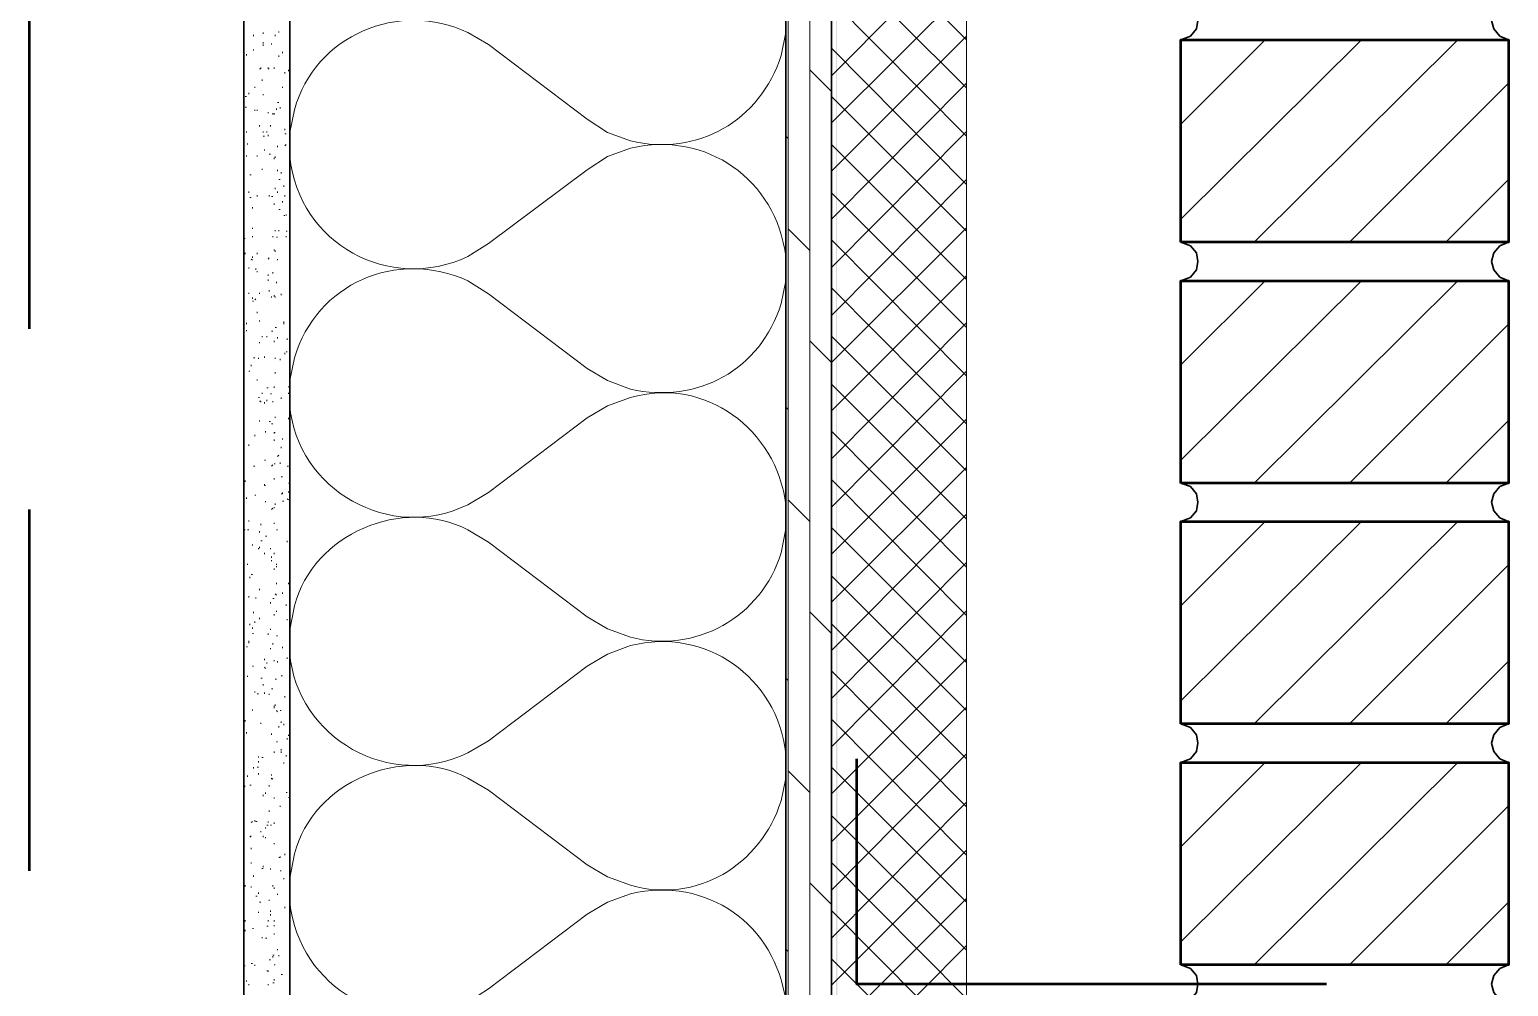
# Model space of a CAD drawing. Header units: inches. Extents: x 5 to 516, y -193 to 129.
# Drawn here: x 20.626 to 21.99, y -188.214 to -187.331 of the extents above; entities that cross this region are included whole.
import ezdxf

# ---------------------------------------------------------------- set-up
doc = ezdxf.new("R2010")
doc.units = ezdxf.units.IN
doc.header["$MEASUREMENT"] = 0
doc.layers.add('PDF7_Geometry', color=7, linetype='Continuous')
doc.layers.add('PDF7_Solid Fills', color=7, linetype='Continuous')

msp = doc.modelspace()

# ---------------------------------------------------------------- linework, layer by layer
at = {"layer": 'PDF7_Geometry', "lineweight": 35}
for points in [[(21.3235494, -190.8957844), (21.3235494, -184.8946728), (21.3657717, -184.8946728), (21.3657717, -190.8957844)], [(20.8235494, -190.8535622), (20.8235494, -184.9157836), (20.8657716, -184.9157836), (20.8657716, -190.8535622)]]:
    msp.add_lwpolyline(points, close=True, dxfattribs=at)
at = {"layer": 'PDF7_Geometry', "lineweight": 15}
for points in [[(21.3257738, -190.8957844), (21.3257738, -184.8946728)], [(21.3457707, -190.8957844), (21.3457707, -184.8946728)], [(21.4902161, -187.3402285), (21.3657717, -187.2157841)], [(21.3657722, -187.3735622), (21.4902167, -187.2480066)], [(21.4902161, -187.3846728), (21.3657717, -187.2602284)], [(21.3657722, -187.4168949), (21.4902167, -187.2924504)], [(21.4902161, -187.4291177), (21.3657717, -187.3035622)], [(21.3191068, -187.3546728), (21.3235512, -187.3335617), (21.3235512, -187.3113395)], [(20.8324379, -187.3368953), (20.8324379, -187.3357842)], [(20.8413264, -187.3346726), (20.8413264, -187.3335615)], [(20.8524394, -187.3357842), (20.8524394, -187.3368954)], [(20.8557714, -187.3335616), (20.8557714, -187.3324504)], [(21.0302179, -187.3335617), (21.0491068, -187.3446728), (21.1402179, -187.4135617), (21.1591068, -187.4257839), (21.1802179, -187.4335617)], [(21.3657722, -187.4613398), (21.4902167, -187.3368953)], [(20.8324379, -187.3502287), (20.8324379, -187.3491176)], [(20.8413264, -187.3424512), (20.8413264, -187.3435623)], [(20.8413264, -187.3457844), (20.8413264, -187.3446733)], [(20.8491073, -187.3446733), (20.8491073, -187.3435622)], [(20.859108, -187.3524508), (20.859108, -187.3513397)], [(21.4902161, -187.4735615), (21.3657717, -187.348006)], [(21.6879972, -187.418006), (21.7657749, -187.3402282)], [(21.6879972, -187.5057841), (21.8546638, -187.3402286)], [(21.7557733, -187.5268949), (21.9435511, -187.3402283)], [(20.8257738, -187.3546729), (20.8257738, -187.3535618)], [(20.8391066, -187.3657841), (20.8391066, -187.3668952), (20.8379955, -187.3668952)], [(20.8468818, -187.3668952), (20.8457707, -187.3668952), (20.8457707, -187.3657841)], [(20.8513272, -187.3657842), (20.8513272, -187.3668953)], [(20.8557714, -187.355784), (20.8557714, -187.3546729)], [(20.8402188, -187.3780065), (20.8402188, -187.3768953)], [(20.8613279, -187.3713401), (20.8613279, -187.3702289)], [(20.86466, -187.3691174), (20.86466, -187.3680062)], [(21.3657722, -187.388006), (21.3457722, -187.368006)], [(20.8257738, -187.3924509), (20.8246627, -187.3924509)], [(20.8279937, -187.3891171), (20.8279937, -187.3902282)], [(20.8335501, -187.3846728), (20.8335501, -187.3835617)], [(20.8413264, -187.3902282), (20.8413264, -187.3913393)], [(20.859108, -187.3835618), (20.859108, -187.3846729)], [(21.4902161, -187.5168954), (21.3657717, -187.3924509)], [(21.3657722, -187.5057841), (21.4902167, -187.3802286)], [(21.8435509, -187.5268949), (21.9902176, -187.3802283)], [(20.8246616, -187.402451), (20.8257727, -187.402451)], [(20.8335501, -187.4057842), (20.8335501, -187.4046731)], [(20.8357745, -187.4046732), (20.8357745, -187.4057843)], [(20.8535516, -187.4035621), (20.8535516, -187.4046732)], [(20.8557714, -187.3980068), (20.8546603, -187.3980068)], [(20.8568836, -187.4035621), (20.8568836, -187.402451)], [(20.8702179, -187.4046728), (20.8657734, -187.4257839), (20.8657734, -187.4480061)], [(20.8379944, -187.4202287), (20.8379944, -187.4191175)], [(20.8457707, -187.4080064), (20.8457707, -187.4068953)], [(20.8479951, -187.4191176), (20.8479951, -187.4202287)], [(20.8502195, -187.4080064), (20.8502195, -187.4091175)], [(20.8513272, -187.4080064), (20.8513272, -187.4091175)], [(20.8257738, -187.4257845), (20.8257738, -187.4246734)], [(20.8413264, -187.4257845), (20.8413264, -187.4246734)], [(20.8413264, -187.4291177), (20.8424376, -187.4291177)], [(20.844663, -187.4257845), (20.844663, -187.4246734)], [(20.8457707, -187.4280067), (20.8457707, -187.4291178)], [(20.8613279, -187.4235619), (20.8613279, -187.4224507)], [(20.8613279, -187.4268956), (20.862439, -187.4268956)], [(21.3257738, -187.4313399), (21.3235516, -187.4291177)], [(21.3657722, -187.5502285), (21.4902167, -187.4246729)], [(20.8257738, -187.4480064), (20.8257738, -187.4468953)], [(20.826886, -187.4357841), (20.826886, -187.4368953)], [(20.8357745, -187.4480064), (20.8357745, -187.4468953)], [(20.8424386, -187.4424505), (20.8424386, -187.4413394)], [(20.8479951, -187.4457837), (20.846884, -187.4457837)], [(20.8546638, -187.4391173), (20.8546638, -187.4380062)], [(20.8624401, -187.4368952), (20.861329, -187.4380063)], [(21.1802179, -187.4402286), (21.1591068, -187.4480064), (21.1402179, -187.4602286)], [(21.4902161, -187.5613397), (21.3657717, -187.4368952)], [(20.8402188, -187.4591177), (20.8402188, -187.4602288)], [(20.8513272, -187.4502286), (20.8513272, -187.4491175)], [(20.8524394, -187.4491175), (20.8524394, -187.4480064)], [(20.8546638, -187.4602287), (20.8546638, -187.4613398)], [(21.0302179, -187.5402284), (21.0491068, -187.5280061), (21.1402179, -187.4602284)], [(20.830218, -187.464673), (20.8291069, -187.464673)], [(20.8557714, -187.4691173), (20.8568825, -187.4691173)], [(20.8579958, -187.4635619), (20.8579958, -187.4624508)], [(20.8602157, -187.4746731), (20.8602157, -187.4757843)], [(21.3657722, -187.5946734), (21.4902167, -187.4691178)], [(21.9324407, -187.5268949), (21.9902185, -187.4691172)], [(20.8279937, -187.4813401), (20.8279937, -187.480229)], [(20.830218, -187.4857844), (20.8291069, -187.4857844)], [(20.8357745, -187.4846733), (20.8357745, -187.4835622)], [(20.8468829, -187.4835622), (20.8468829, -187.4846734)], [(20.8491073, -187.4846733), (20.8502184, -187.4846733)], [(20.8524394, -187.4780063), (20.8524394, -187.4768952)], [(20.8546638, -187.4813401), (20.8546638, -187.480229)], [(20.8613279, -187.4846733), (20.8613279, -187.4835622)], [(21.4902161, -187.605784), (21.3657717, -187.4813396)], [(20.8313302, -187.495784), (20.8313302, -187.4946729)], [(20.8513272, -187.4924508), (20.8513272, -187.4913397)], [(20.8568836, -187.496895), (20.8557725, -187.496895)], [(20.859108, -187.4902286), (20.859108, -187.4891175)], [(20.8624401, -187.5024509), (20.8624401, -187.5013398)], [(20.8313302, -187.5146732), (20.8313302, -187.5135621)], [(20.8524394, -187.5168954), (20.8524394, -187.5157842)], [(20.8557714, -187.5168954), (20.8557714, -187.5157842)], [(20.8613279, -187.5024509), (20.8602168, -187.5024509)], [(21.3457707, -187.534673), (21.3257707, -187.514673)], [(21.4902167, -187.5135616), (21.3657722, -187.6380061), (21.3457722, -187.6180061)], [(20.8246616, -187.5235617), (20.8235505, -187.5235617)], [(20.8313302, -187.5224507), (20.8313302, -187.5213396)], [(20.8502195, -187.5224507), (20.8502195, -187.5213396)], [(20.8546638, -187.5224507), (20.8535526, -187.5224507)], [(20.8624401, -187.5168954), (20.8635512, -187.5168954)], [(20.8624401, -187.5224507), (20.8624401, -187.5213396)], [(21.4902161, -187.6502289), (21.3657717, -187.5246734)], [(20.8246616, -187.5380067), (20.8246616, -187.5368956)], [(20.830218, -187.542451), (20.8313292, -187.5435621)], [(20.8313302, -187.5413399), (20.8313302, -187.5402288)], [(20.8357745, -187.5380067), (20.8357745, -187.5368956)], [(20.8468829, -187.5413399), (20.8457718, -187.542451)], [(20.8513272, -187.534673), (20.8513272, -187.5335619)], [(20.8524394, -187.534673), (20.8524394, -187.5357841)], [(20.8546638, -187.5435621), (20.8546638, -187.542451)], [(21.3191068, -187.583562), (21.3235512, -187.5624508), (21.3235512, -187.5402286)], [(20.8279937, -187.5502285), (20.8279937, -187.5513396)], [(20.8346623, -187.5524506), (20.8346623, -187.5513395)], [(20.8357745, -187.5546727), (20.8357745, -187.5535616)], [(20.8502195, -187.5557838), (20.8502195, -187.5546727)], [(20.8457707, -187.5580065), (20.8457707, -187.5568954)], [(20.8457707, -187.5613397), (20.8457707, -187.5624508)], [(20.8535516, -187.5646734), (20.8535516, -187.5635623)], [(21.0302179, -187.5624508), (21.0491068, -187.5746731), (21.1402179, -187.643562), (21.1591068, -187.6546731), (21.1802179, -187.6624509)], [(21.4902161, -187.6946727), (21.3657717, -187.5691171)], [(21.3657722, -187.682451), (21.4902167, -187.5580065)], [(21.6879972, -187.6402282), (21.7657749, -187.5624504)], [(21.6879972, -187.7280064), (21.8546638, -187.5624508)], [(21.7557733, -187.7491172), (21.9435511, -187.5624505)], [(20.8279937, -187.574673), (20.8279937, -187.5735619)], [(20.8324379, -187.5813394), (20.8313268, -187.5813394)], [(20.8313302, -187.5791173), (20.8313302, -187.5780062)], [(20.8346623, -187.5791173), (20.8335512, -187.5802284)], [(20.8379944, -187.574673), (20.8379944, -187.5735619)], [(20.8468829, -187.5724509), (20.8468829, -187.5713398)], [(20.8491073, -187.5780062), (20.8491073, -187.5768951)], [(20.8513272, -187.5768952), (20.8513272, -187.5757841)], [(20.8524394, -187.5768952), (20.8524394, -187.5780063)], [(20.8579958, -187.574673), (20.8579958, -187.5757842)], [(20.8357745, -187.5924512), (20.8357745, -187.5913401)], [(20.8257738, -187.6013398), (20.8257738, -187.6024509)], [(20.8257738, -187.6091172), (20.8257738, -187.6080061)], [(20.8379944, -187.5991176), (20.8379944, -187.6002287)], [(20.8491073, -187.6091172), (20.8502184, -187.6091172)], [(20.8535516, -187.605784), (20.8524404, -187.605784)], [(20.8602157, -187.6024509), (20.8602157, -187.6013398), (20.8602157, -187.6002286)], [(21.3657722, -187.7268953), (21.4902167, -187.6013397)], [(21.8435509, -187.7491172), (21.9902176, -187.6024505)], [(20.8379944, -187.620229), (20.8379944, -187.6191179)], [(20.8402188, -187.6146731), (20.8402188, -187.613562)], [(20.844663, -187.6146731), (20.844663, -187.613562)], [(20.8513272, -187.6191174), (20.8513272, -187.6180063)], [(20.8546638, -187.6157842), (20.8546638, -187.6146731)], [(20.8635523, -187.6168952), (20.8635523, -187.6157841)], [(21.4902161, -187.7380065), (21.3657717, -187.6135621)], [(20.8235494, -187.6313397), (20.8235494, -187.6302286)], [(20.8324379, -187.6335618), (20.833549, -187.6335618)], [(20.8368822, -187.6346729), (20.8368822, -187.6335618)], [(20.8424386, -187.6335618), (20.8424386, -187.6324507)], [(20.8524394, -187.6335618), (20.8524394, -187.6346729)], [(20.8568836, -187.6357839), (20.8568836, -187.6346728)], [(20.8613279, -187.6302286), (20.8613279, -187.6291175)], [(20.8624401, -187.6280065), (20.8635512, -187.6280065)], [(20.8702179, -187.633562), (20.8657734, -187.6546731), (20.8657734, -187.6768953)], [(20.8279937, -187.6457841), (20.8291048, -187.6457841)], [(20.830218, -187.6402282), (20.830218, -187.6413393)], [(20.8524394, -187.6480068), (20.8524394, -187.6468957)], [(21.3657722, -187.7713396), (21.4902167, -187.6457841)], [(20.8357745, -187.6546732), (20.8357745, -187.6535621)], [(20.8402188, -187.6657838), (20.8402188, -187.666895)], [(20.8457707, -187.6613396), (20.8446596, -187.6613396)], [(20.8513272, -187.6602285), (20.8513272, -187.6613396)], [(20.86466, -187.6602285), (20.8657711, -187.6613396)], [(20.86466, -187.6657838), (20.86466, -187.666895)], [(21.4902161, -187.7824509), (21.3657717, -187.6580064)], [(20.8379944, -187.6702287), (20.8368833, -187.6702287)], [(20.8391066, -187.6735619), (20.8379955, -187.6735619)], [(20.8391066, -187.6746729), (20.8391066, -187.6735618)], [(20.8424386, -187.6746729), (20.8424386, -187.675784)], [(20.844663, -187.6735619), (20.844663, -187.6724508)], [(20.8479951, -187.6668949), (20.8491062, -187.6668949)], [(20.8502195, -187.6746729), (20.8502195, -187.6735618)], [(20.8579958, -187.6702287), (20.8579958, -187.6713398)], [(21.1802179, -187.6702289), (21.1591068, -187.6780067), (21.1402179, -187.6891178)], [(21.3257738, -187.6813399), (21.3235516, -187.6791177)], [(20.8379944, -187.6924506), (20.8379944, -187.6913394)], [(20.8468829, -187.6924506), (20.847994, -187.6924506)], [(20.8524394, -187.6891174), (20.8524394, -187.6880062)], [(20.86466, -187.6902284), (20.86466, -187.6891173)], [(21.0302179, -187.7691175), (21.0491068, -187.7580064), (21.1402179, -187.6891175)], [(21.3657722, -187.8146735), (21.4902167, -187.690229)], [(21.9324407, -187.7491172), (21.9902185, -187.6913394)], [(20.8335501, -187.7057845), (20.8335501, -187.7046734)], [(20.8435508, -187.7024507), (20.8435508, -187.7013396)], [(20.8491073, -187.6946727), (20.8502184, -187.6946727)], [(20.8513272, -187.7024507), (20.8513272, -187.7035618)], [(20.8524394, -187.7024507), (20.8513283, -187.7024507)], [(20.8657722, -187.7068955), (20.8657722, -187.7057844)], [(21.4902161, -187.8268952), (21.3657717, -187.7013396)], [(20.8279937, -187.714673), (20.8279937, -187.7135619)], [(20.8513272, -187.7102287), (20.8513272, -187.7091176)], [(20.8579958, -187.7157841), (20.8579958, -187.7168952)], [(20.859108, -187.7091177), (20.859108, -187.7080066)], [(20.8335501, -187.7335623), (20.832439, -187.7335623)], [(20.8424386, -187.7280064), (20.8435498, -187.7280064)], [(20.8502195, -187.7324512), (20.8491084, -187.7335623)], [(20.8524394, -187.7313401), (20.8513283, -187.7313401)], [(20.8557714, -187.7235615), (20.8546603, -187.7246726)], [(20.8568836, -187.7313401), (20.8568836, -187.730229)], [(20.8635523, -187.7335623), (20.8646634, -187.7335623)], [(20.8246616, -187.7480061), (20.8246616, -187.746895)], [(20.8513272, -187.7446729), (20.8513272, -187.745784)], [(20.859108, -187.7435619), (20.8579969, -187.7435619)], [(21.4902161, -187.8713401), (21.3657717, -187.7457845)], [(21.3657722, -187.8591172), (21.4902167, -187.7346728)], [(20.8346623, -187.760229), (20.8335512, -187.760229)], [(20.8435498, -187.7513393), (20.8424386, -187.7513393), (20.8424386, -187.7502282)], [(20.8579958, -187.7591179), (20.8591069, -187.7591179)], [(20.859108, -187.7591179), (20.859108, -187.7580068)], [(20.86466, -187.7580063), (20.86466, -187.7568952)], [(20.8657722, -187.7491172), (20.864661, -187.7491172)], [(20.8235494, -187.7646732), (20.8235494, -187.7635621)], [(20.8257738, -187.7635622), (20.8257738, -187.7624511)], [(20.8435508, -187.7668954), (20.8435508, -187.7657843)], [(20.8502195, -187.7724507), (20.8491084, -187.7735618)], [(20.8513272, -187.7724507), (20.8513272, -187.7713396)], [(20.8524394, -187.7691175), (20.8524394, -187.7680064)], [(20.8602157, -187.7657843), (20.8591046, -187.7657843)], [(20.8635523, -187.7635622), (20.8646634, -187.7646733)], [(21.3457707, -187.784673), (21.3257707, -187.764673)], [(20.8279937, -187.784673), (20.8279937, -187.7835619)], [(20.8391066, -187.7868957), (20.8391066, -187.7880068)], [(20.8513272, -187.7868957), (20.8513272, -187.7857846)], [(20.8657722, -187.784673), (20.8657722, -187.7835619)], [(21.3657722, -187.9035621), (21.4902167, -187.7780066)], [(21.6879972, -187.8624504), (21.7657749, -187.7846727)], [(21.6879972, -187.9502286), (21.8546638, -187.784673)], [(21.7557733, -187.9713394), (21.9435511, -187.7846727)], [(20.8246616, -187.792451), (20.8235505, -187.792451)], [(20.8279937, -187.792451), (20.8268825, -187.792451)], [(20.8379944, -187.7946732), (20.8379944, -187.793562)], [(20.8435508, -187.7980063), (20.8446619, -187.7980063)], [(20.8546638, -187.792451), (20.8535526, -187.792451)], [(21.4902161, -187.9146728), (21.3657717, -187.7902283)], [(20.8313302, -187.8057838), (20.8313302, -187.8068949)], [(20.8368822, -187.8102286), (20.8368822, -187.8091175)], [(20.8379944, -187.8080065), (20.8379944, -187.8091176)], [(20.8402188, -187.8024506), (20.8391077, -187.8024506)], [(20.8424386, -187.8146735), (20.8424386, -187.8135624)], [(20.8479951, -187.8091176), (20.8479951, -187.8102287)], [(20.8513272, -187.8146735), (20.8513272, -187.8135624)], [(20.8635523, -187.8035617), (20.8635523, -187.8024506)], [(20.826886, -187.823562), (20.826886, -187.8246731)], [(20.826886, -187.8246731), (20.826886, -187.823562)], [(20.8491073, -187.8180067), (20.8491073, -187.8168956)], [(20.8491073, -187.8213399), (20.8491073, -187.8202288)], [(20.8513272, -187.8291173), (20.8513272, -187.8280062)], [(20.8535516, -187.8246731), (20.8535516, -187.823562)], [(20.8535516, -187.8268952), (20.8535516, -187.8257841)], [(21.3657722, -187.9480065), (21.4902167, -187.8224509)], [(21.8435509, -187.9713394), (21.9902176, -187.8246727)], [(20.8291058, -187.8368954), (20.8291058, -187.8357842)], [(20.8313302, -187.8335616), (20.8302191, -187.8335616)], [(20.8535516, -187.8424512), (20.8535516, -187.8413401)], [(20.86466, -187.8424512), (20.86466, -187.8413401)], [(21.4902161, -187.9591177), (21.3657717, -187.8346732)], [(20.8279937, -187.854673), (20.8279937, -187.8535619)], [(20.8346623, -187.855784), (20.8346623, -187.8546729)], [(20.8379944, -187.8468955), (20.8379944, -187.8480066)], [(20.8513272, -187.855784), (20.8502161, -187.855784)], [(20.8524394, -187.8513398), (20.8535505, -187.8524509)], [(20.859108, -187.8513398), (20.859108, -187.8502287)], [(20.8324379, -187.8691174), (20.8324379, -187.8680063)], [(20.8479951, -187.8602283), (20.8479951, -187.8591172)], [(20.8513272, -187.8713401), (20.8513272, -187.870229)], [(20.8535516, -187.8680063), (20.8535516, -187.8668952)], [(20.8624401, -187.8624504), (20.8624401, -187.8613393)], [(20.8702179, -187.8624512), (20.8657734, -187.8846734), (20.8657734, -187.9057845)], [(21.3657722, -187.8880061), (21.3457722, -187.8680061)], [(21.3657722, -187.9924508), (21.4902167, -187.8668952)], [(20.8291058, -187.8802286), (20.8291058, -187.8791175)], [(20.8313302, -187.8835618), (20.8313302, -187.8824507)], [(20.8335501, -187.8780065), (20.8335501, -187.8768954)], [(20.8379944, -187.8746733), (20.8379944, -187.8735622)], [(20.8479951, -187.8835618), (20.8479951, -187.8846729)], [(20.8635523, -187.8757844), (20.8635523, -187.8746732)], [(21.4902161, -188.003562), (21.3657717, -187.8791176)], [(20.8279937, -187.8957841), (20.8279937, -187.894673)], [(20.8279937, -187.8968952), (20.8279937, -187.8957841)], [(20.8313302, -187.8880061), (20.8324414, -187.8880061)], [(20.8457707, -187.8891172), (20.8457707, -187.888006)], [(20.8502195, -187.8980068), (20.8502195, -187.8968957)], [(20.8535516, -187.8902282), (20.8546627, -187.8902282)], [(20.8257738, -187.9002289), (20.8268849, -187.9002289)], [(20.8424386, -187.9124507), (20.8424386, -187.9113396)], [(20.8479951, -187.9024511), (20.8479951, -187.90134)], [(20.859108, -187.90134), (20.859108, -187.9002289)], [(20.8635523, -187.9113396), (20.8635523, -187.9102285)], [(21.1802179, -187.8991176), (21.1591068, -187.9068953), (21.1402179, -187.9180064)], [(21.3657722, -188.0357841), (21.4902167, -187.9113396)], [(20.8324379, -187.918006), (20.8313268, -187.918006)], [(20.8424386, -187.9191176), (20.8435498, -187.9202287)], [(20.844663, -187.9157839), (20.844663, -187.9146728)], [(20.8513272, -187.9135617), (20.8513272, -187.9124506)], [(20.8546638, -187.9146728), (20.8546638, -187.9135617)], [(21.0302179, -187.9980067), (21.0491068, -187.9868956), (21.1402179, -187.9180067)], [(21.4902161, -188.0480064), (21.3657717, -187.9224508)], [(21.9324407, -187.9713394), (21.9902185, -187.9135616)], [(20.826886, -187.9268957), (20.826886, -187.9280068)], [(20.8391066, -187.9291178), (20.8402177, -187.9291178)], [(20.8413264, -187.9346731), (20.8413264, -187.9357842)], [(20.8524394, -187.9302289), (20.8535505, -187.9302289)], [(20.8579958, -187.9268957), (20.8591069, -187.9268957)], [(21.3257738, -187.9313399), (21.3235516, -187.9291177)], [(20.8335501, -187.9413395), (20.8335501, -187.9424506)], [(20.8368822, -187.9435616), (20.8357711, -187.9435616)], [(20.8424386, -187.9435616), (20.8424386, -187.9424505)], [(20.8468829, -187.9446727), (20.8468829, -187.9435616)], [(20.8502195, -187.9391174), (20.8491084, -187.9391174)], [(20.8613279, -187.9457838), (20.8613279, -187.9468949)], [(20.8313302, -187.9591177), (20.8313302, -187.9580066)], [(20.8513272, -187.9557845), (20.8513272, -187.9546734)], [(20.8513272, -187.9568956), (20.8513272, -187.9557845)], [(20.8524394, -187.9535624), (20.8524394, -187.9546735)], [(20.8535516, -187.9591177), (20.8546627, -187.9602288)], [(20.8568836, -187.9591177), (20.8579947, -187.9591177)], [(21.3657722, -188.0802284), (21.4902167, -187.955784)], [(20.8246616, -187.9680062), (20.8246616, -187.9691173)], [(20.8257738, -187.9802285), (20.8257738, -187.9791174)], [(20.8391066, -187.9713394), (20.8391066, -187.9702283)], [(20.8557714, -187.9746732), (20.8557714, -187.9735621)], [(20.8579958, -187.9691173), (20.8579958, -187.9702284)], [(20.8602157, -187.9713394), (20.8602157, -187.9724505)], [(21.4902161, -188.0924513), (21.3657717, -187.9668957)], [(20.8491073, -187.9813401), (20.8491073, -187.980229)], [(20.8546638, -187.9880065), (20.8535526, -187.9880065)], [(20.8635523, -187.9857844), (20.8635523, -187.9846733)], [(20.86466, -187.9824512), (20.86466, -187.9813401)], [(20.8368822, -188.002451), (20.8368822, -188.0013399)], [(20.8368822, -188.0057842), (20.8368822, -188.0068953)], [(20.8413264, -188.002451), (20.8402153, -188.002451)], [(20.8513272, -187.9968951), (20.8513272, -187.9980062)], [(20.8579958, -187.995784), (20.8579958, -187.9946729)], [(20.8579958, -187.9980061), (20.8579958, -187.996895)], [(20.8602157, -188.0080063), (20.8602157, -188.0068952)], [(20.8624401, -188.0013393), (20.8624401, -188.0002282)], [(21.3191068, -188.0424509), (21.3235512, -188.0213398), (21.3235512, -187.9991176)], [(21.3657722, -188.1246733), (21.4902167, -187.9991177)], [(21.6879972, -188.0846727), (21.7657749, -188.0068949)], [(21.6879972, -188.1724508), (21.8546638, -188.0068953)], [(21.7557733, -188.1935617), (21.9435511, -188.006895)], [(20.826886, -188.0202286), (20.826886, -188.0191175)], [(20.8324379, -188.0124511), (20.8324379, -188.01134)], [(20.8368822, -188.0113401), (20.8357711, -188.0113401)], [(20.8368822, -188.0168954), (20.8368822, -188.0180065)], [(20.8491073, -188.0180065), (20.8491073, -188.0191176)], [(21.3457707, -188.034673), (21.3257707, -188.014673)], [(21.4902161, -188.135784), (21.3657717, -188.0113395)], [(20.8235494, -188.0280061), (20.8246605, -188.0291172)], [(20.830218, -188.0280061), (20.8291069, -188.0280061)], [(20.8468829, -188.0291171), (20.8468829, -188.028006)], [(20.8491073, -188.0224507), (20.8491073, -188.0213396)], [(20.8491073, -188.0213397), (20.8502184, -188.0224508)], [(21.0302179, -188.0213398), (21.0491068, -188.0324509), (21.1402179, -188.1013398), (21.1591068, -188.1124509), (21.1802179, -188.1202287)], [(20.8235494, -188.0457842), (20.8235494, -188.0446731)], [(20.8413264, -188.0380068), (20.8413264, -188.0368957)], [(20.8435508, -188.0357841), (20.8435508, -188.034673)], [(20.8513272, -188.0391178), (20.8513272, -188.040229)], [(20.8568836, -188.0480064), (20.8568836, -188.0468953)], [(20.8635523, -188.034673), (20.8624412, -188.034673)], [(20.8657722, -188.0391178), (20.864661, -188.0391178)], [(21.3657722, -188.1691176), (21.4902167, -188.0435621)], [(21.8435509, -188.1935617), (21.9902176, -188.046895)], [(20.8313302, -188.0613397), (20.8302191, -188.0624508)], [(20.8335501, -188.0613397), (20.8335501, -188.0602286)], [(20.8346623, -188.0613397), (20.8357734, -188.0613397)], [(20.8457707, -188.0613397), (20.8457707, -188.0624508)], [(20.8468829, -188.0524506), (20.8468829, -188.0513395)], [(21.4902161, -188.1802289), (21.3657717, -188.0557844)], [(20.830218, -188.0746731), (20.8291069, -188.0757842)], [(20.8391066, -188.0702288), (20.8391066, -188.0713399)], [(20.8413264, -188.0757841), (20.8413264, -188.074673)], [(20.8435508, -188.0668956), (20.8435508, -188.0680067)], [(20.844663, -188.0646735), (20.8457741, -188.0646735)], [(20.8491073, -188.0646735), (20.8479962, -188.0646735)], [(20.8513272, -188.0635619), (20.8513272, -188.0624507)], [(20.830218, -188.0868954), (20.830218, -188.0857843)], [(20.8435508, -188.0768952), (20.8435508, -188.0757841)], [(20.8513272, -188.0813395), (20.8513272, -188.0824506)], [(21.3657722, -188.2124509), (21.4902167, -188.0880065)], [(20.830218, -188.1002287), (20.830218, -188.0991176)], [(20.8413264, -188.1024509), (20.8413264, -188.103562)], [(20.8557714, -188.0946734), (20.8568825, -188.0946734)], [(20.8568836, -188.0935623), (20.8568836, -188.0946734)], [(20.8613279, -188.0913396), (20.8613279, -188.0924507)], [(20.8702179, -188.0913398), (20.8657734, -188.113562), (20.8657734, -188.1357842)], [(21.4902161, -188.2246732), (21.3657717, -188.0991176)], [(20.8324379, -188.1124505), (20.8324379, -188.1113393)], [(20.8413264, -188.104673), (20.8402153, -188.104673)], [(20.8479951, -188.1057841), (20.8479951, -188.1046729)], [(20.8579958, -188.1068951), (20.8568847, -188.1068951)], [(20.8602157, -188.1146732), (20.8602157, -188.113562)], [(20.8246616, -188.1213401), (20.8246616, -188.120229)], [(20.830218, -188.1213401), (20.830218, -188.1224512)], [(20.8368822, -188.1280065), (20.8368822, -188.1268954)], [(20.8502195, -188.1213401), (20.8502195, -188.120229)], [(20.8513272, -188.1235622), (20.8513272, -188.1224511)], [(20.8546638, -188.1291176), (20.8546638, -188.1280065)], [(21.1802179, -188.1280062), (21.1591068, -188.135784), (21.1402179, -188.1468951)], [(21.3657722, -188.1380061), (21.3457722, -188.1180061)], [(20.8346623, -188.1302286), (20.8357734, -188.1302286)], [(20.8379944, -188.135784), (20.8391055, -188.135784)], [(20.8468829, -188.1346729), (20.8468829, -188.1335618)], [(20.8613279, -188.1413399), (20.8613279, -188.1402288)], [(21.3657722, -188.2568953), (21.4902167, -188.1324508)], [(21.9324407, -188.1935617), (21.9902185, -188.1357839)], [(20.8246616, -188.1535622), (20.8246616, -188.152451)], [(20.8368822, -188.1446731), (20.8368822, -188.1457842)], [(20.8457707, -188.1535622), (20.8457707, -188.152451)], [(20.8479951, -188.1446731), (20.8479951, -188.143562)], [(20.8479951, -188.1480068), (20.8479951, -188.1468957)], [(20.8513272, -188.1535622), (20.8513272, -188.152451)], [(20.8513272, -188.1580064), (20.8513272, -188.1568953)], [(21.0302179, -188.2280065), (21.0491068, -188.2157843), (21.1402179, -188.1468954)], [(21.4902161, -188.2691175), (21.3657717, -188.143562)], [(20.8246616, -188.1624507), (20.8246616, -188.1613396)], [(20.8324379, -188.1602286), (20.8313268, -188.1602286)], [(20.8402188, -188.1691176), (20.8402188, -188.1680065)], [(20.844663, -188.1691176), (20.8435519, -188.1691176)], [(20.8457707, -188.1580064), (20.8446596, -188.1580064)], [(20.8513272, -188.1657839), (20.8513272, -188.1646728)], [(20.8546638, -188.1802289), (20.8546638, -188.1791178)], [(21.3257738, -188.1813399), (21.3235516, -188.1791177)], [(21.3657722, -188.3013396), (21.4902167, -188.175784)], [(20.8246616, -188.1946727), (20.8235505, -188.1946727)], [(20.830218, -188.1924506), (20.8313292, -188.1924506)], [(20.8335501, -188.1946727), (20.8335501, -188.1935616)], [(20.8479951, -188.1891174), (20.846884, -188.1891174)], [(20.8502195, -188.1846731), (20.8513306, -188.1846731)], [(20.8502195, -188.1868953), (20.8502195, -188.1857842)], [(20.8513272, -188.1935617), (20.8524383, -188.1935617)], [(20.8557714, -188.1857842), (20.8557714, -188.1846731)], [(21.4902161, -188.3124508), (21.3657717, -188.1880064)], [(20.8257738, -188.2080067), (20.8257738, -188.2091178)], [(20.8279937, -188.2124509), (20.8279937, -188.2113398)], [(20.8446596, -188.1991176), (20.8457707, -188.1991176), (20.8457707, -188.2002287)], [(20.8457707, -188.2124509), (20.8457707, -188.2113398)], [(20.8513272, -188.2102288), (20.8502161, -188.2102288)], [(20.8513272, -188.2080067), (20.8513272, -188.2068955)], [(20.859108, -188.2024508), (20.8579969, -188.2024508)]]:
    msp.add_lwpolyline(points, dxfattribs=at)
msp.add_lwpolyline([(21.4902161, -190.8957844), (21.4902161, -185.186895), (21.3657717, -185.186895), (21.3657717, -190.8957844)], close=True, dxfattribs=at)
at = {"layer": 'PDF7_Geometry', "lineweight": 50}
for points in [[(20.6257729, -187.6068951), (20.6257729, -187.2735617)], [(20.6257729, -188.1068951), (20.6257729, -187.7735618)], [(21.8224418, -188.2113399), (21.3891084, -188.2113399), (21.3891084, -188.0035621)]]:
    msp.add_lwpolyline(points, dxfattribs=at)
at = {"layer": 'PDF7_Geometry', "lineweight": 35}
for points in [[(21.6879972, -187.3402285), (21.696886, -187.3368952), (21.7024416, -187.3302285), (21.7035527, -187.3224507), (21.7024416, -187.314673), (21.696886, -187.3080063), (21.6879972, -187.304673)], [(21.9902161, -187.3046727), (21.9824384, -187.308006), (21.9768828, -187.3146727), (21.9746606, -187.3224505), (21.9768828, -187.3302283), (21.9824384, -187.3368949), (21.9902161, -187.3402283)], [(21.6879972, -187.5624508), (21.696886, -187.5591174), (21.7024416, -187.5524508), (21.7035527, -187.544673), (21.7024416, -187.5368952), (21.696886, -187.5302285), (21.6879972, -187.5268952)], [(21.9902161, -187.5268949), (21.9824384, -187.5302283), (21.9768828, -187.5368949), (21.9746606, -187.5446727), (21.9768828, -187.5524505), (21.9824384, -187.5591172), (21.9902161, -187.5624505)], [(21.6879972, -187.784673), (21.696886, -187.7813397), (21.7024416, -187.774673), (21.7035527, -187.7668952), (21.7024416, -187.7591174), (21.696886, -187.7524508), (21.6879972, -187.7491174)], [(21.9902161, -187.7491172), (21.9824384, -187.7524505), (21.9768828, -187.7591172), (21.9746606, -187.766895), (21.9768828, -187.7746727), (21.9824384, -187.7813394), (21.9902161, -187.7846727)], [(21.6879972, -188.0068952), (21.696886, -188.0035619), (21.7024416, -187.9968952), (21.7035527, -187.9891175), (21.7024416, -187.9813397), (21.696886, -187.974673), (21.6879972, -187.9713397)], [(21.9902161, -187.9713394), (21.9824384, -187.9746728), (21.9768828, -187.9813394), (21.9746606, -187.9891172), (21.9768828, -187.996895), (21.9824384, -188.0035616), (21.9902161, -188.006895)], [(21.6879972, -188.2291175), (21.696886, -188.2257841), (21.7024416, -188.2191175), (21.7035527, -188.2113397), (21.7024416, -188.2035619), (21.696886, -188.1968952), (21.6879972, -188.1935619)], [(21.9902161, -188.1935617), (21.9824384, -188.196895), (21.9768828, -188.2035617), (21.9746606, -188.2113394), (21.9768828, -188.2191172), (21.9824384, -188.2257839), (21.9902161, -188.2291172)]]:
    msp.add_lwpolyline(points, dxfattribs=at)
at = {"layer": 'PDF7_Geometry', "lineweight": 50}
for points in [[(21.6879972, -187.5268952), (21.6879972, -187.3402285), (21.9902194, -187.3402285), (21.9902194, -187.5268952)], [(21.6879972, -187.7491174), (21.6879972, -187.5624508), (21.9902194, -187.5624508), (21.9902194, -187.7491174)], [(21.6879972, -187.9713397), (21.6879972, -187.784673), (21.9902194, -187.784673), (21.9902194, -187.9713397)], [(21.6879972, -188.1935619), (21.6879972, -188.0068952), (21.9902194, -188.0068952), (21.9902194, -188.1935619)]]:
    msp.add_lwpolyline(points, close=True, dxfattribs=at)
at = {"layer": 'PDF7_Geometry', "lineweight": 15}
msp.add_lwpolyline([(21.0302179, -187.7924512), (21.0491068, -187.8035623), (21.1402179, -187.8724512), (21.1591068, -187.8835623), (21.1802179, -187.8913401, 0.404407586), (21.3191068, -187.8135623), (21.3235512, -187.79134), (21.3235512, -187.7691178)], format="xyb", dxfattribs=at)
for points in [[(20.8657734, -187.2191175), (20.8760697, -187.2994508), (20.9547549, -187.3445249), (21.0302179, -187.3113397)], [(21.0302179, -187.3335617), (20.9669957, -187.3033395), (20.8889401, -187.3360987), (20.8702179, -187.4046728)], [(21.1802179, -187.4335617), (21.2415327, -187.4480247), (21.3003105, -187.4150247), (21.3191068, -187.3546728)], [(21.3235512, -187.5402286), (21.3143846, -187.469099), (21.2503105, -187.4237842), (21.1802179, -187.4402286)], [(20.8657734, -187.4480061), (20.8745327, -187.5290247), (20.9577179, -187.5738765), (21.0302179, -187.5402284)], [(21.0302179, -187.5624508), (20.9638475, -187.5328027), (20.8904586, -187.5653027), (20.8702179, -187.633562)], [(21.1802179, -187.6624509), (21.2418846, -187.6765064), (21.300329, -187.6448212), (21.3191068, -187.583562)], [(21.3235512, -187.7691178), (21.3146623, -187.6994511), (21.2492364, -187.6505067), (21.1802179, -187.6702289)], [(20.8657734, -187.6768953), (20.8724956, -187.7563212), (20.9590327, -187.8042286), (21.0302179, -187.7691175)], [(21.0302179, -187.7924512), (20.9697919, -187.7608956), (20.8874586, -187.7960993), (20.8702179, -187.8624512)], [(21.3235512, -187.9991176), (21.3155142, -187.9278213), (21.2494216, -187.8816361), (21.1802179, -187.8991176)], [(20.8657734, -187.9057845), (20.8724956, -187.9852104), (20.9590327, -188.0331178), (21.0302179, -187.9980067)], [(21.0302179, -188.0213398), (20.9697919, -187.9897842), (20.8874586, -188.0249879), (20.8702179, -188.0913398)], [(21.1802179, -188.1202287), (21.2409401, -188.1375435), (21.3001068, -188.1019694), (21.3191068, -188.0424509)], [(21.3235512, -188.2280062), (21.3141253, -188.1560062), (21.2509586, -188.1118951), (21.1802179, -188.1280062)], [(20.8657734, -188.1357842), (20.8751253, -188.2157657), (20.955329, -188.2613028), (21.0302179, -188.2280065)]]:
    msp.add_open_spline(points, degree=3, dxfattribs=at)
at = {"layer": 'PDF7_Solid Fills', "lineweight": 35, "transparency": 33554559}
msp.add_solid([(21.3702165, -189.5768953), (21.3713276, -189.5757842), (21.3702165, -185.1902282)], dxfattribs=at)

doc.saveas('drawing.dxf')
